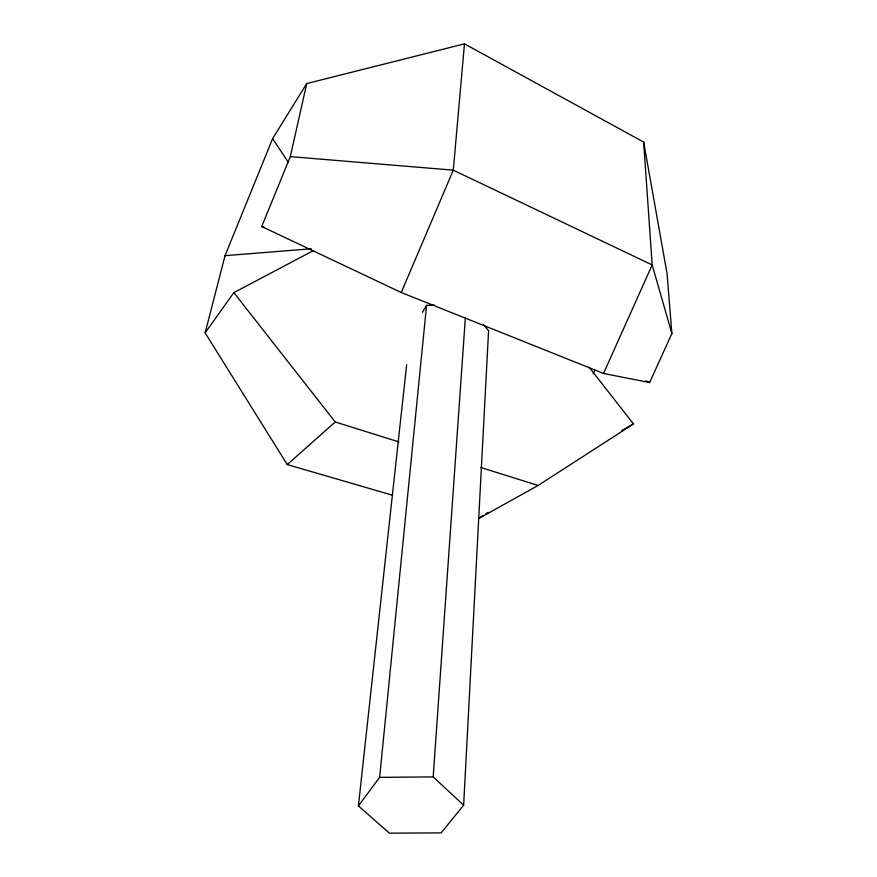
<?xml version="1.0" encoding="UTF-8"?>
<svg xmlns="http://www.w3.org/2000/svg" width="877" height="877" viewBox="0 0 877 877"><rect width="100%" height="100%" fill="white"/><g stroke="black" fill="none" stroke-linecap="round" stroke-linejoin="round"><path stroke-width="1.32" d="M406.654 364.679L358.408 805.919L389.388 833.15L441.109 832.887L463.648 805.207L488.588 330.64L483.457 324.479M463.648 805.207L433.183 776.901L465.369 317.606M464.47 43.85L453.288 170.16L401.271 292.501L603.519 373.449L649.649 382.558L671.87 333.545L667.057 273.569L643.641 142.063L464.47 43.85L306.742 83.567L272.615 138.632L225.038 255.678L205.13 332.854L287.272 464.591L392.436 495.209M358.408 805.919L379.642 777.351L426.562 305.382L434.521 305.086M401.271 292.501L261.719 226.529L290.309 156.621L306.742 83.567M593.192 373.766L594.858 370.05M603.519 373.449L652.181 264.942L643.641 142.063M422.44 312.376L426.562 305.382M205.13 332.854L233.852 292.633L313.44 250.581M287.272 464.591L335.222 421.98L398.958 441.92M478.93 518.395L538.138 485.452L633.49 423.964L589.103 367.167M478.875 518.252L483.512 515.347M485.825 513.9L488.138 512.442M621.727 430.618L633.49 423.964M225.038 255.678L311.28 248.783M379.642 777.351L433.183 776.901M290.309 156.621L453.288 170.16L652.181 264.942L671.87 333.545M261.719 226.529L264.35 227.253M480.903 467.551L538.138 485.452M645.932 380.826L649.649 382.558M233.852 292.633L335.222 421.98M272.615 138.632L288.347 162.344"/></g></svg>
